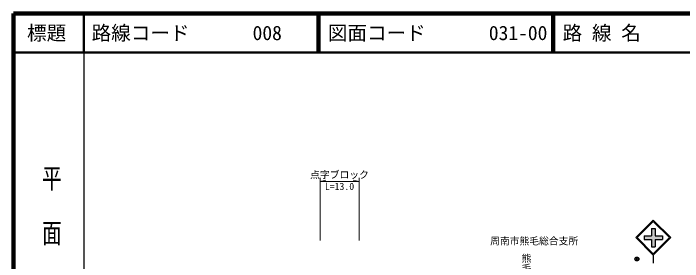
# Model space of a CAD drawing. Units: millimetres, scale not verified. Extents: x 40000 to 680000, y 20000 to 380000.
# Drawn here: x 40000 to 211050, y 316562 to 380000 of the extents above; entities that cross this region are included whole.
import ezdxf
from ezdxf.enums import TextEntityAlignment as Align

# ---------------------------------------------------------------- set-up
doc = ezdxf.new("R2010")
doc.units = ezdxf.units.MM
doc.header["$LTSCALE"] = 1000
doc.header["$PDMODE"] = 32
doc.header["$PDSIZE"] = 500
for name, color, linetype, lineweight in [('M-BGD', 7, 'Continuous', 25), ('M-STR-HTXT', 7, 'Continuous', 13), ('M-STR-STRC', 7, 'Continuous', 25), ('M-TTL', 2, 'Continuous', 140), ('M-TTL-BAND', 7, 'Continuous', 25), ('M-TTL-LINE', 7, 'Continuous', 50)]:
    doc.layers.add(name, color=color, linetype=linetype, lineweight=lineweight)
doc.layers.add('M-BMK-HTXT', color=7, linetype='Continuous')
doc.layers.add('M-TTL-TXT', color=7, linetype='Continuous')
doc.styles.add('@ＭＳ ゴシック', font='')
doc.styles.add('ＭＳ ゴシック', font='')
doc.styles.get('@ＭＳ ゴシック').set_extended_font_data('@MS Gothic')
doc.styles.get('ＭＳ ゴシック').set_extended_font_data('MS Gothic')

msp = doc.modelspace()

# ---------------------------------------------------------------- hatches: boundary and pattern name
at = {"layer": 'M-STR-STRC'}
msp.add_hatch(color=256, dxfattribs=at).paths.add_polyline_path([(201197, 323185), (203057, 323184), (203058, 325044), (204058, 325044), (204057, 323184), (205917, 323184), (205917, 322184), (204057, 322184), (204056, 320324), (203056, 320324), (203057, 322184), (201197, 322185)])

# ---------------------------------------------------------------- linework, layer by layer
at = {"layer": 'M-BGD'}
msp.add_circle((199357, 317235), 500, dxfattribs=at)
msp.add_point((199357, 317235), dxfattribs=at)
at = {"layer": 'M-STR-HTXT'}
for p, q in [((118369, 338000), (118369, 322000)), ((118369, 337000), (119869, 337400)), ((128341, 337000), (118369, 337000)), ((128341, 337000), (126841, 337400)), ((128341, 338000), (128341, 322000))]:
    msp.add_line(p, q, dxfattribs=at)
at = {"layer": 'M-STR-STRC'}
for p, q in [((199056, 322685), (203557, 327185)), ((199410, 322685), (203557, 326831)), ((208057, 322684), (203557, 327185)), ((207703, 322684), (203557, 326831)), ((203058, 325044), (203057, 323184)), ((203058, 325044), (204058, 325044)), ((204058, 325044), (204057, 323184)), ((199056, 322685), (203556, 318184)), ((199410, 322685), (203556, 318537)), ((201197, 323185), (201197, 322185)), ((201197, 323185), (203057, 323184)), ((201197, 322185), (203057, 322184)), ((203057, 322184), (203056, 320324)), ((203556, 318537), (207703, 322684)), ((203556, 318184), (208057, 322684)), ((204057, 322184), (204056, 320324)), ((204057, 323184), (205917, 323184)), ((204057, 322184), (205917, 322184)), ((205917, 323184), (205917, 322184)), ((203056, 320324), (204056, 320324)), ((203556, 318184), (203556, 316184))]:
    msp.add_line(p, q, dxfattribs=at)
at = {"layer": 'M-TTL'}
for p, q in [((40000, 380000), (40000, 20000)), ((680000, 380000), (40000, 380000))]:
    msp.add_line(p, q, dxfattribs=at)
at = {"layer": 'M-TTL-BAND'}
msp.add_line((58000, 370000), (58000, 20000), dxfattribs=at)
at = {"layer": 'M-TTL-LINE'}
for p, q in [((58000, 380000), (58000, 370000)), ((117750, 380000), (117750, 370000)), ((118250, 380000), (118250, 370000)), ((177750, 380000), (177750, 370000)), ((178250, 380000), (178250, 370000)), ((40000, 370000), (680000, 370000))]:
    msp.add_line(p, q, dxfattribs=at)

# ---------------------------------------------------------------- texts
at = {"layer": 'M-BMK-HTXT', "style": 'ＭＳ ゴシック'}
msp.add_text('周南市熊毛総合支所', height=1833, dxfattribs=at).set_placement((161856, 320352), align=Align.BOTTOM_LEFT)
at = {"layer": 'M-BMK-HTXT', "style": '@ＭＳ ゴシック'}
msp.add_text('熊毛中前バス停', height=1833, rotation=270, dxfattribs=at).set_placement((171103, 318694), align=Align.MIDDLE_LEFT)
at = {"layer": 'M-STR-HTXT', "style": 'ＭＳ ゴシック'}
msp.add_text('点字ブロック', height=1833, dxfattribs=at).set_placement((123355, 337300), align=Align.BOTTOM_CENTER)
msp.add_text('L=13.0', height=1833, dxfattribs=at).set_placement((123355, 336700), align=Align.TOP_CENTER)
at = {"layer": 'M-TTL-BAND', "style": '@ＭＳ ゴシック', "width": 1.4}
msp.add_text('平  面  図', height=3666, rotation=270, dxfattribs=at).set_placement((49777, 306475), align=Align.MIDDLE_RIGHT)
at = {"layer": 'M-TTL-TXT', "style": 'ＭＳ ゴシック'}
msp.add_text('標題', height=3666, dxfattribs=at).set_placement((48500, 375000), align=Align.MIDDLE_CENTER)
for s, p in [('路線コード', (60000, 375000)), ('008', (101142, 375000)), ('図面コード', (120380, 375000)), ('031-00', (161521, 375000)), ('路 線 名', (180380, 375000))]:
    msp.add_text(s, height=3666, dxfattribs=at).set_placement(p, align=Align.MIDDLE_LEFT)

doc.saveas('drawing.dxf')
